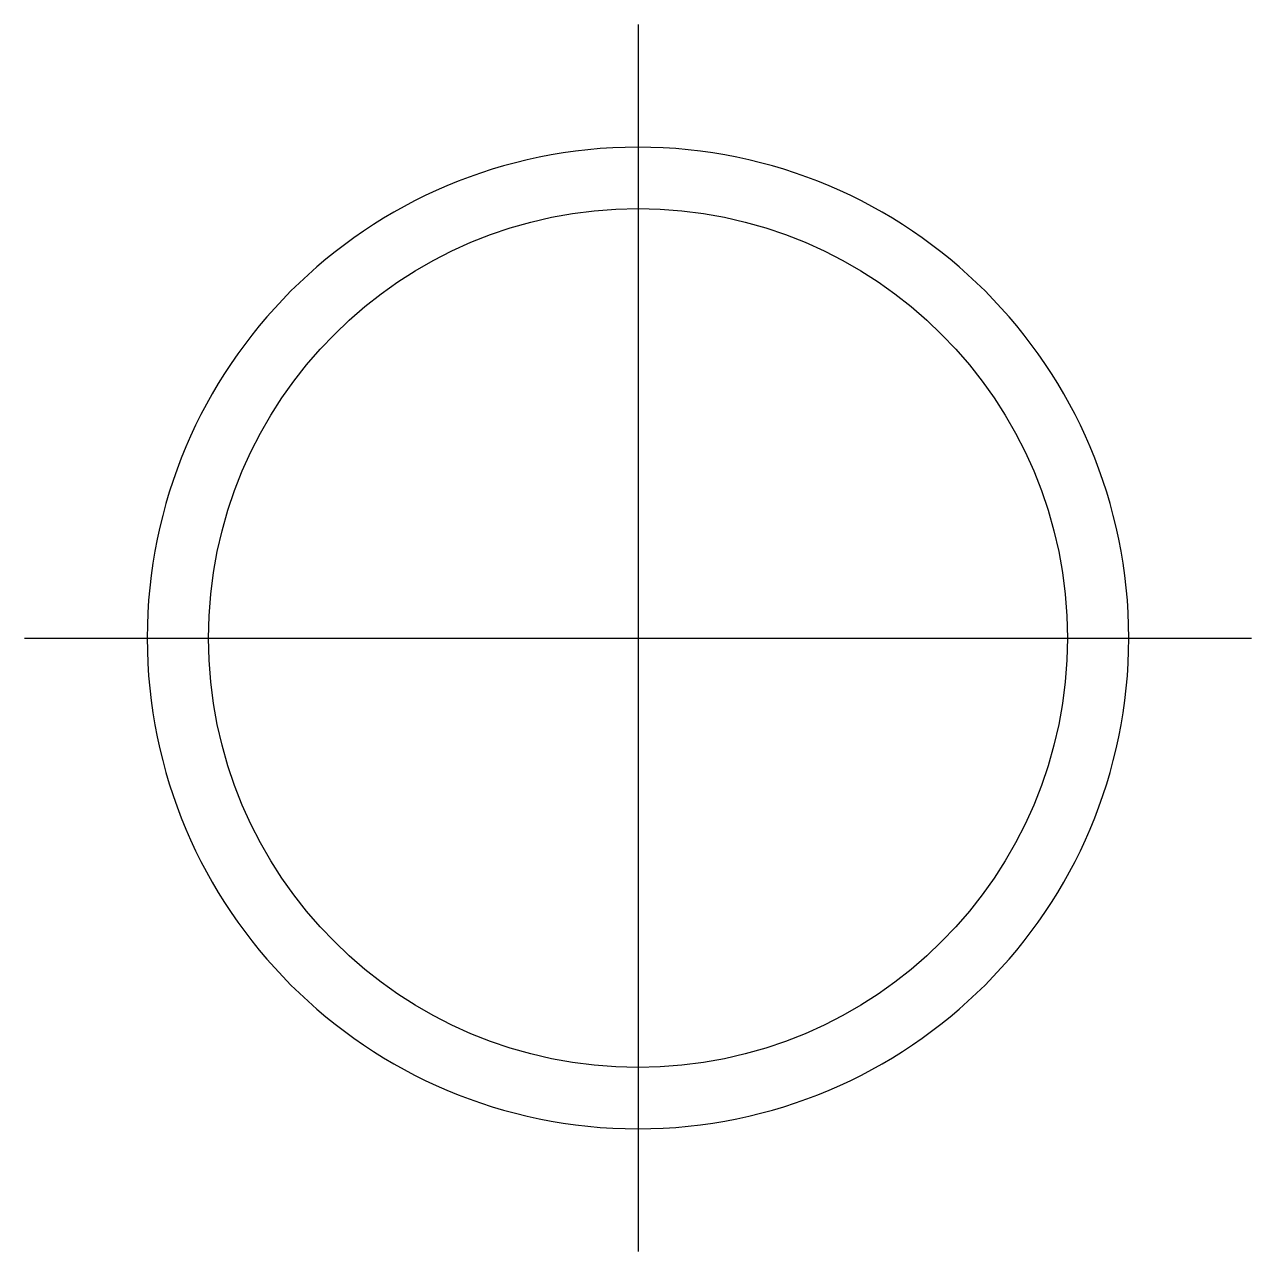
# Model space of a CAD drawing. Header units: millimetres. Extents: x -75 to 75, y -75 to 75.
import ezdxf

# ---------------------------------------------------------------- set-up
doc = ezdxf.new("R2010")
doc.units = ezdxf.units.MM
doc.header["$MEASUREMENT"] = 0

msp = doc.modelspace()

# ---------------------------------------------------------------- linework, layer by layer
for p, q in [((0, 75), (0, -75)), ((-75, 0), (75, 0))]:
    msp.add_line(p, q)
msp.add_circle((0, 0), 52.5)
for start, end in [(0, 180), (180, 0)]:
    msp.add_arc((0, 0), 60, start, end)

doc.saveas('drawing.dxf')
